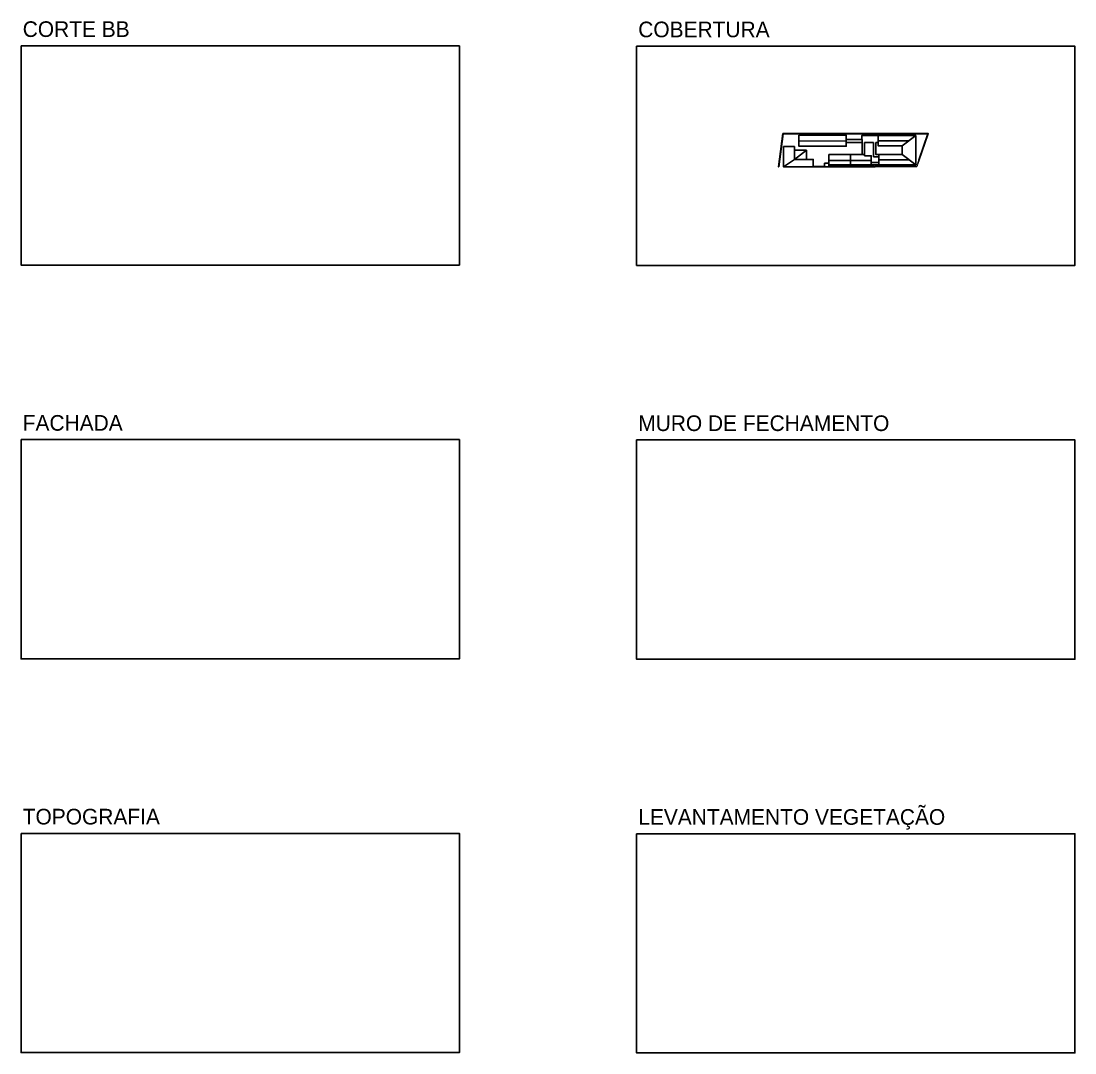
# Model space of a CAD drawing. Header units: centimetres. Extents: x 30244 to 591333, y -111940 to 104227.
# Drawn here: x 353960 to 448247, y -111940 to -19604 of the extents above; entities that cross this region are included whole.
import ezdxf

# ---------------------------------------------------------------- set-up
doc = ezdxf.new("R2010")
doc.units = ezdxf.units.CM
doc.header["$LTSCALE"] = 4
doc.linetypes.add('HIDDENX2', pattern=[19.05, 12.7, -6.35])
for name, color, linetype in [('0.1', 1, 'Continuous'), ('0.2', 2, 'Continuous'), ('0.4', 4, 'Continuous'), ('NOVO', 170, 'Continuous')]:
    doc.layers.add(name, color=color, linetype=linetype)
doc.layers.add('C-TEXTO-03', color=2, linetype='Continuous', lineweight=20)
doc.styles.add('Símbolos', font='ERASLGHT.TTF')

msp = doc.modelspace()

# ---------------------------------------------------------------- linework, layer by layer
at = {"layer": '0.1'}
for points in [[(409031.992, -21850.465), (448247.366, -21850.465), (448247.366, -41469.493), (409031.992, -41469.493)], [(409031.992, -57085.894), (448247.366, -57085.894), (448247.366, -76704.923), (409031.992, -76704.923)]]:
    msp.add_lwpolyline(points, close=True, dxfattribs=at)
at = {"layer": '0.1', "linetype": 'HIDDENX2'}
for points in [[(434098.39, -32622.746), (430257.846, -32633.245)], [(434285.482, -32083.245), (434098.39, -32622.746)]]:
    msp.add_lwpolyline(points, dxfattribs=at)
at = {"layer": '0.2'}
for p, q in [((423166.837, -31983.221), (422183.218, -32655.319)), ((423166.837, -31169.835), (423166.837, -31983.221)), ((423166.837, -31983.221), (424221.837, -31169.835)), ((423166.837, -31983.221), (424221.837, -31983.221)), ((428162.144, -32066.442), (426242.135, -32066.442))]:
    msp.add_line(p, q, dxfattribs=at)
msp.add_lwpolyline([(423166.837, -30839.835), (422181.837, -30839.835), (422183.218, -32655.319), (424835.905, -32647.413), (424836.42, -31983.221), (424221.837, -31983.221), (424221.837, -31169.835), (423166.837, -31169.835), (423166.837, -30839.835)], dxfattribs=at)
for points in [[(426242.135, -32481.442), (428162.144, -32481.442), (428162.144, -31551.442), (426242.135, -31551.442)], [(425842.135, -32645.317), (426242.135, -32645.317), (426242.135, -32330.317), (425842.135, -32330.317)]]:
    msp.add_lwpolyline(points, close=True, dxfattribs=at)
at = {"layer": '0.4'}
for p, q in [((430645.144, -30775.442), (430645.144, -29845.442)), ((432792.144, -30775.442), (434012.144, -29845.442)), ((427785.911, -30341.976), (423550.911, -30311.938)), ((427785.911, -30476.975), (427785.911, -30206.978)), ((429210.144, -30205.414), (429180.144, -30206.978)), ((429210.144, -30476.975), (429210.144, -30205.414)), ((429425.144, -30461.975), (430225.144, -30461.975)), ((430225.144, -30461.975), (430225.144, -31766.442)), ((430645.144, -30310.442), (433402.144, -30310.442)), ((429210.144, -31551.442), (429425.144, -31551.442)), ((430023.546, -31651.442), (430023.546, -32481.442)), ((430702.144, -31766.442), (430702.144, -31551.442)), ((430702.144, -32016.442), (433402.144, -32016.442)), ((432792.144, -31551.442), (434012.144, -32481.442)), ((421763.811, -32636.466), (421760.688, -32656.474)), ((424820.905, -32647.444), (425842.135, -32645.317)), ((424835.92, -32632.413), (425842.104, -32630.317)), ((430023.546, -32066.442), (428162.144, -32066.442)), ((430023.546, -32266.442), (430023.546, -32481.442)), ((430257.846, -32633.245), (430257.846, -32481.541, 72875.6)), ((430702.144, -32266.442), (430702.144, -32481.442)), ((430702.144, -32266.442), (430702.144, -32481.442))]:
    msp.add_line(p, q, dxfattribs=at)
for points in [[(421760.688, -32656.474), (421741.086, -32656.528), (422122.972, -29666.978), (435123.412, -29666.978), (434285.482, -32083.245)], [(421763.811, -32636.466), (422140.579, -29686.978), (435095.307, -29686.978), (434271.249, -32063.245)], [(423550.911, -29816.978), (423550.911, -30806.898), (427785.911, -30806.898), (427785.911, -30476.975), (429210.144, -30476.975), (429210.144, -31551.442), (428162.144, -31551.442), (428162.144, -32481.442), (434012.144, -32481.442), (434012.144, -29845.442), (429180.144, -29845.442), (429180.144, -30206.978), (427785.911, -30206.978), (427785.911, -29816.978), (423550.911, -29816.978)], [(429425.144, -30461.975), (429425.144, -31651.442)], [(430645.144, -30476.975), (430440.144, -30476.975), (430440.144, -31551.442), (432792.144, -31551.442), (432792.144, -30775.442), (430645.144, -30775.442), (430645.144, -30476.975)], [(429425.144, -31651.442), (430023.546, -31651.442), (430023.546, -32266.442), (430702.144, -32266.442), (430702.144, -31766.442), (430225.144, -31766.442)], [(430257.846, -32613.245), (426242.135, -32626.009)], [(430257.846, -32633.245), (426242.135, -32645.317)]]:
    msp.add_lwpolyline(points, dxfattribs=at)
at = {"layer": 'NOVO'}
for points in [[(353960.224, -21821.975), (393175.598, -21821.975), (393175.598, -41441.003), (353960.224, -41441.003)], [(353960.224, -57057.404), (393175.598, -57057.404), (393175.598, -76676.433), (353960.224, -76676.433)], [(353960.224, -92292.834), (393175.598, -92292.834), (393175.598, -111911.862), (353960.224, -111911.862)], [(409031.992, -92321.323), (448247.366, -92321.323), (448247.366, -111940.352), (409031.992, -111940.352)]]:
    msp.add_lwpolyline(points, close=True, dxfattribs=at)

# ---------------------------------------------------------------- texts
at = {"layer": '0.1', "char_height": 1400, "width": 24161.92517, "attachment_point": 1, "style": 'Símbolos'}
for s, insert in [('COBERTURA', (409178.756, -19653.77)), ('MURO DE FECHAMENTO', (409178.756, -54889.199))]:
    msp.add_mtext(s, dxfattribs=dict(at, insert=insert))
at = {"layer": 'C-TEXTO-03', "char_height": 1400, "attachment_point": 1, "style": 'Símbolos'}
for s, insert, width in [('CORTE BB', (354106.989, -19625.28), 24161.92517), ('FACHADA', (354106.989, -54860.709), 24161.92517), ('TOPOGRAFIA', (354106.989, -90096.139), 24161.92517), ('LEVANTAMENTO VEGETAÇÃO', (409178.756, -90124.628), 36068.0803)]:
    msp.add_mtext(s, dxfattribs=dict(at, insert=insert, width=width))

doc.saveas('drawing.dxf')
